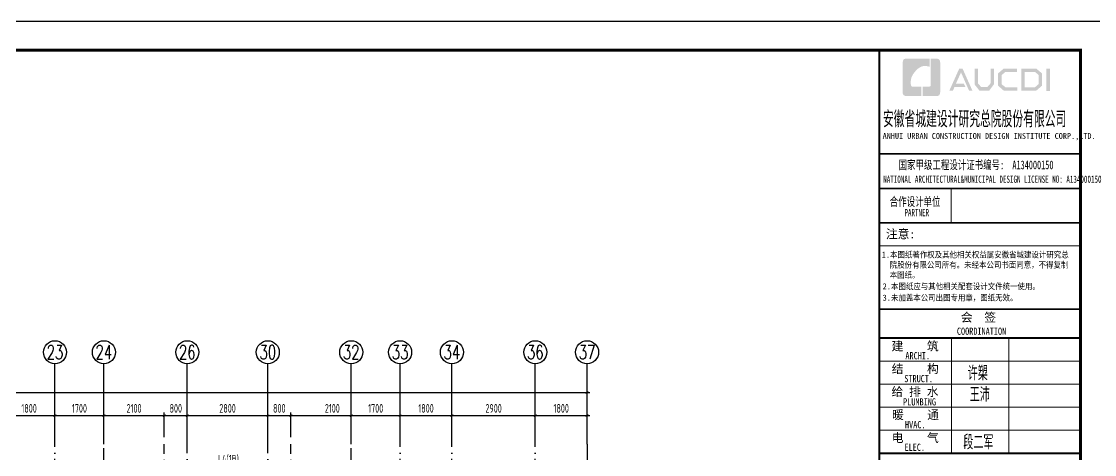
# Model space of a CAD drawing. Extents: x -668857 to 154266, y -275694 to 291306.
# Drawn here: x -79265 to -41957, y -134071 to -119024 of the extents above; entities that cross this region are included whole.
import ezdxf
from ezdxf.enums import TextEntityAlignment as Align

# ---------------------------------------------------------------- set-up
doc = ezdxf.new("R2010")
doc.units = 0
doc.header["$LTSCALE"] = 1000
doc.linetypes.add('DOTE', pattern=[2.42, 2, -0.2, 0.02, -0.2])
doc.layers.get('0').update_dxf_attribs({"linetype": 'CONTINUOUS'})
doc.layers.get('DEFPOINTS').update_dxf_attribs({"linetype": 'CONTINUOUS'})
for name, color, linetype in [('-TK', 7, 'CONTINUOUS'), ('A-AXIS', 1, 'CONTINUOUS'), ('A-DOTE', 10, 'DOTE'), ('AXIS_NUM', 7, 'CONTINUOUS'), ('S-L梁编号', 6, 'CONTINUOUS'), ('S-Y一般标注', 3, 'CONTINUOUS'), ('图签文字', 4, 'CONTINUOUS')]:
    doc.layers.add(name, color=color, linetype=linetype)
doc.layers.add('图框', color=9, linetype='CONTINUOUS', lineweight=18)
doc.styles.add('HT', font='simhei.ttf')
doc.styles.add('TSSD_Axis', font='complex.shx', dxfattribs={"width": 0.7, "bigfont": 'hztxt.shx'})
doc.styles.add('TSSD_DIMENSION', font='Tssdeng.shx', dxfattribs={"width": 0.7, "bigfont": 'tssdchn.shx'})
doc.styles.add('TSSD_REIN', font='tssdeng.shx', dxfattribs={"width": 0.7, "height": 300, "bigfont": 'tssdchn.shx'})
doc.styles.add('建筑图签-1', font='simhei.ttf', dxfattribs={"width": 0.7})
doc.styles.add('建筑图签-2', font='TXT.shx', dxfattribs={"width": 0.5, "bigfont": 'HZTXT.shx'})
doc.dimstyles.new('TSSD_100_100', dxfattribs={"dimtxt": 300, "dimasz": 100, "dimexe": 100, "dimexo": 250, "dimgap": 100, "dimtad": 1, "dimdec": 0, "dimzin": 0, "dimdsep": 46, "dimtxsty": 'TSSD_DIMENSION', "dimblk": 'ARCHTICK', "dimcen": 0, "dimdle": 100, "dimclrt": 7, "dimadec": 0, "dimazin": 0, "dimtfac": 1, "dimtdec": 0, "dimtix": 1, "dimtmove": 2, "dimatfit": 3, "dimldrblk": 'ARCHTICK', "dimfxl": 0, "dimtolj": 1, "dimtzin": 0, "dimarcsym": 0})

# ---------------------------------------------------------------- blocks, each defined once
blk = doc.blocks.new('院标1')
h = blk.add_hatch(color=150)
h.dxf.hatch_style = 1
edge = h.paths.add_edge_path()
edge.add_spline(control_points=[(116373, 648379), (116379, 648379), (116382, 648379), (116391, 648379), (116391, 648379), (116391, 648379), (116616, 648379), (116616, 648379), (116616, 648379), (116616, 648379), (116616, 648054), (116616, 648054), (116616, 648054), (116616, 648054), (116108, 648054), (116108, 648054), (116108, 648054), (116028, 648054), (115963, 648111), (115963, 648199), (115963, 648199), (115963, 648199), (115963, 649215), (115963, 649215), (115963, 649215), (115963, 649295), (116018, 649360), (116108, 649360), (116108, 649360), (116108, 649360), (116897, 649360), (116897, 649360), (116897, 649360), (116897, 649360), (116897, 649080), (116897, 649080), (116897, 649080), (116897, 649080), (116566, 649140), (116356, 648859), (116356, 648859), (116245, 648719), (116240, 648545), (116247, 648466), (116247, 648466), (116254, 648386), (116247, 648466), (116247, 648466), (116247, 648466), (116247, 648466), (116258, 648374), (116373, 648379)], knot_values=[0, 0, 0, 0, 0.071429, 0.071429, 0.071429, 0.107143, 0.142857, 0.142857, 0.142857, 0.178571, 0.214286, 0.214286, 0.214286, 0.25, 0.285714, 0.285714, 0.285714, 0.321429, 0.357143, 0.357143, 0.357143, 0.392857, 0.428571, 0.428571, 0.428571, 0.464286, 0.5, 0.5, 0.5, 0.535714, 0.571429, 0.571429, 0.571429, 0.607143, 0.642857, 0.642857, 0.642857, 0.678571, 0.714286, 0.714286, 0.714286, 0.75, 0.785714, 0.785714, 0.785714, 0.821429, 0.857143, 0.857143, 0.857143, 0.928571, 1, 1, 1, 1], degree=3, periodic=0)
h = blk.add_hatch(color=150)
h.dxf.hatch_style = 1
edge = h.paths.add_edge_path()
edge.add_spline(control_points=[(117268, 649215), (117268, 649215), (117268, 648199), (117268, 648199), (117268, 648199), (117268, 648114), (117212, 648054), (117123, 648054), (117123, 648054), (117123, 648054), (116663, 648054), (116663, 648054), (116663, 648054), (116663, 648054), (116663, 648379), (116663, 648379), (116663, 648379), (116663, 648379), (116865, 648379), (116865, 648379), (116865, 648379), (116907, 648379), (116941, 648413), (116941, 648455), (116941, 648455), (116941, 648455), (116941, 649360), (116941, 649360), (116941, 649360), (116941, 649360), (117123, 649360), (117123, 649360), (117123, 649360), (117204, 649360), (117268, 649306), (117268, 649215)], knot_values=[0, 0, 0, 0, 0.1, 0.1, 0.1, 0.15, 0.2, 0.2, 0.2, 0.25, 0.3, 0.3, 0.3, 0.35, 0.4, 0.4, 0.4, 0.45, 0.5, 0.5, 0.5, 0.55, 0.6, 0.6, 0.6, 0.65, 0.7, 0.7, 0.7, 0.75, 0.8, 0.8, 0.8, 0.9, 1, 1, 1, 1], degree=3, periodic=0)
blk = doc.blocks.new('A1')
at = {"layer": '图框'}
h = blk.add_hatch(color=256, dxfattribs=at)
h.paths.add_polyline_path([(81908, 57758), (82034, 57758), (82034, 56988), (81908, 56988)])
h.paths.add_polyline_path([(81156, 57642), (81156, 57116), (81516, 57116), (81640, 57223), (81640, 57541), (81520, 57642)], flags=16)
h.paths.add_polyline_path([(81038, 57760), (81038, 56998), (81560, 56998), (81759, 57168), (81759, 57596), (81563, 57760)])
h.paths.add_polyline_path([(80895, 57764), (80895, 57648), (80488, 57648), (80355, 57537), (80355, 57218), (80488, 57115), (80897, 57115), (80897, 56993), (80433, 56993), (80231, 57168), (80231, 57596), (80429, 57764)])
h.paths.add_polyline_path([(79412, 57762), (79532, 57762), (79532, 57251), (79646, 57120), (79857, 57120), (79971, 57251), (79971, 57762), (80085, 57762), (80085, 57214), (79921, 56997), (79583, 56997), (79412, 57216)])
h.paths.add_polyline_path([(78880, 57760), (78997, 57760), (79339, 56996), (79223, 56996), (78942, 57630), (78767, 57242), (79038, 57242), (79099, 57127), (78718, 57127), (78659, 56994), (78536, 56994)])
blk.add_lwpolyline([(0, 59400), (0, 0), (84100, 0), (84100, 59400)], close=True)
at = {"const_width": 100}
blk.add_lwpolyline([(2500, 58400), (2500, 1000), (83100, 1000), (83100, 58400)], close=True, dxfattribs=at)
at = {"layer": '图框'}
for p, q in [((76100, 54800), (83100, 54800)), ((76100, 54800), (83100, 54800)), ((76100, 53600), (83100, 53600))]:
    blk.add_line(p, q, dxfattribs=at)
for points, const_width in [([(76100, 1000), (76100, 58400)], 70), ([(76100, 54800), (83100, 54800)], 60), ([(76100, 53600), (83100, 53600)], 60), ([(76100, 53600), (83100, 53600)], 60), ([(78600, 53600), (78600, 52400)], 35), ([(76100, 52400), (83100, 52400)], 60), ([(76100, 52400), (83100, 52400)], 60), ([(76100, 51599), (83100, 51599)], 35), ([(76108, 49400), (83108, 49400)], 60), ([(76108, 48400), (83108, 48400)], 70), ([(76108, 48400), (83108, 48400)], 70), ([(78608, 48400), (78608, 44400)], 35), ([(80608, 48400), (80608, 44400)], 35), ([(76108, 47600), (83108, 47600)], 35), ([(76108, 46800), (83108, 46800)], 35), ([(76108, 46000), (83108, 46000)], 35), ([(76108, 45200), (83108, 45200)], 35), ([(76108, 44400), (83108, 44400)], 70)]:
    blk.add_lwpolyline(points, dxfattribs=dict(at, const_width=const_width))
blk.add_blockref('院标1', (-39049, -591249))
for s, height, style, width, p in [('ANHUI URBAN CONSTRUCTION DESIGN INSTITUTE CORP.,LTD.', 200, '建筑图签-1', 0.91, (76218, 55322)), ('NATIONAL ARCHITECTURAL&MUNICIPAL DESIGN LICENSE NO: A134000150', 250, '建筑图签-1', 0.6, (76237, 53795)), ('PARTNER', 250, '建筑图签-1', 0.6, (76975, 52634)), ('1.本图纸著作权及其他相关权益属安徽省城建设计研究总', 210, 'HT', 0.88, (76186, 51193)), ('院股份有限公司所有。未经本公司书面同意，不得复制', 210, 'HT', 0.88, (76465, 50839)), ('本图纸。', 210, 'HT', 0.88, (76465, 50489)), (' 2.本图纸应与其他相关配套设计文件统一使用。 ', 210, 'HT', 0.88, (76075, 50092)), ('3.未加盖本公司出图专用章，图纸无效。', 210, 'HT', 0.88, (76218, 49698)), ('COORDINATION', 250, '建筑图签-1', 0.7, (78800, 48513)), ('ARCHI.', 250, '建筑图签-1', 0.7, (77009, 47662)), ('STRUCT.', 250, '建筑图签-1', 0.7, (76970, 46865)), ('PLUMBING', 250, '建筑图签-1', 0.7, (76929, 46058)), ('HVAC.', 250, '建筑图签-1', 0.7, (76994, 45265)), ('ELEC.', 250, '建筑图签-1', 0.7, (76978, 44480))]:
    blk.add_text(s, height=height, dxfattribs=dict(at, style=style, width=width)).set_placement(p)
at = {"layer": '图签文字', "color": 7, "style": '建筑图签-1'}
for s, height, width, p in [('安徽省城建设计研究总院股份有限公司', 500, 0.55, (76228, 55777)), ('国家甲级工程设计证书编号:  A134000150', 300, 0.7, (76772, 54267)), ('合作设计单位', 300, 0.7, (76465, 52990))]:
    blk.add_text(s, height=height, dxfattribs=dict(at, width=width)).set_placement(p)
for s, p in [('注意:', (76331, 51863)), ('会  签', (78935, 48968)), ('建    筑', (76530, 47967)), ('结    构', (76534, 47179)), ('给 排 水', (76525, 46385)), ('暖    通', (76543, 45582)), ('电    气', (76533, 44782))]:
    blk.add_text(s, height=300, dxfattribs=at).set_placement(p)
at = {"layer": '图签文字', "color": 1, "style": '建筑图签-2', "width": 0.7}
for s, p in [('许槊', (79175, 46928)), ('王沛', (79246, 46187)), ('段二军', (79021, 44532))]:
    blk.add_text(s, height=500, dxfattribs=at).set_placement(p)
blk = doc.blocks.new('ts_axno')
at = {"color": 0, "linetype": 'ByBlock', "lineweight": -2}
blk.add_circle((0, 0), 0.5, dxfattribs=at)
at = {"color": 0, "linetype": 'ByBlock', "lineweight": -2, "style": 'TSSD_Axis', "width": 0.7}
blk.add_attdef('A', text='', height=0.6, dxfattribs=at).set_placement((0, 0), align=Align.MIDDLE_CENTER)
blk = doc.blocks.new('_ArchTick')
at = {"color": 0, "linetype": 'ByBlock', "const_width": 0.15}
blk.add_lwpolyline([(-0.5, -0.5), (0.5, 0.5)], dxfattribs=at)
blk = doc.blocks.new('*D164')
at = {"layer": 'DEFPOINTS', "color": 0}
for p in [(36100, 19250), (34300, 18250), (36100, 18250)]:
    blk.add_point(p, dxfattribs=at)
at = {"layer": 'S-Y一般标注', "color": 0, "lineweight": -2}
for p, q in [((34200, 19250), (36200, 19250)), ((34300, 18500), (34300, 19350)), ((36100, 18500), (36100, 19350))]:
    blk.add_line(p, q, dxfattribs=at)
at = {"layer": 'S-Y一般标注', "color": 0, "lineweight": -2, "xscale": 100, "yscale": 100, "zscale": 100, "rotation": 180}
blk.add_blockref('_ArchTick', (34300, 19250), dxfattribs=at)
at = {"layer": 'S-Y一般标注', "color": 0, "lineweight": -2, "xscale": 100, "yscale": 100, "zscale": 100}
blk.add_blockref('_ArchTick', (36100, 19250), dxfattribs=at)
at = {"layer": 'S-Y一般标注', "color": 7, "insert": (35200, 19500), "char_height": 300, "attachment_point": 5, "style": 'TSSD_DIMENSION'}
blk.add_mtext('\\A1;1800', dxfattribs=at)
blk = doc.blocks.new('*D165')
at = {"layer": 'DEFPOINTS', "color": 0}
for p in [(37800, 19250), (36100, 18250), (37800, 18250)]:
    blk.add_point(p, dxfattribs=at)
at = {"layer": 'S-Y一般标注', "color": 0, "lineweight": -2}
for p, q in [((36000, 19250), (37900, 19250)), ((36100, 18500), (36100, 19350)), ((37800, 18500), (37800, 19350))]:
    blk.add_line(p, q, dxfattribs=at)
at = {"layer": 'S-Y一般标注', "color": 0, "lineweight": -2, "xscale": 100, "yscale": 100, "zscale": 100, "rotation": 180}
blk.add_blockref('_ArchTick', (36100, 19250), dxfattribs=at)
at = {"layer": 'S-Y一般标注', "color": 0, "lineweight": -2, "xscale": 100, "yscale": 100, "zscale": 100}
blk.add_blockref('_ArchTick', (37800, 19250), dxfattribs=at)
at = {"layer": 'S-Y一般标注', "color": 7, "insert": (36950, 19500), "char_height": 300, "attachment_point": 5, "style": 'TSSD_DIMENSION'}
blk.add_mtext('\\A1;1700', dxfattribs=at)
blk = doc.blocks.new('*D166')
at = {"layer": 'DEFPOINTS', "color": 0}
for p in [(40700, 19250), (39900, 18250), (40700, 18250)]:
    blk.add_point(p, dxfattribs=at)
at = {"layer": 'S-Y一般标注', "color": 0, "lineweight": -2}
for p, q in [((39800, 19250), (40800, 19250)), ((39900, 18500), (39900, 19350)), ((40700, 18500), (40700, 19350))]:
    blk.add_line(p, q, dxfattribs=at)
at = {"layer": 'S-Y一般标注', "color": 0, "lineweight": -2, "xscale": 100, "yscale": 100, "zscale": 100, "rotation": 180}
blk.add_blockref('_ArchTick', (39900, 19250), dxfattribs=at)
at = {"layer": 'S-Y一般标注', "color": 0, "lineweight": -2, "xscale": 100, "yscale": 100, "zscale": 100}
blk.add_blockref('_ArchTick', (40700, 19250), dxfattribs=at)
at = {"layer": 'S-Y一般标注', "color": 7, "insert": (40300, 19500), "char_height": 300, "attachment_point": 5, "style": 'TSSD_DIMENSION'}
blk.add_mtext('\\A1;800', dxfattribs=at)
blk = doc.blocks.new('*D167')
at = {"layer": 'DEFPOINTS', "color": 0}
for p in [(43500, 19250), (40700, 18250), (43500, 18250)]:
    blk.add_point(p, dxfattribs=at)
at = {"layer": 'S-Y一般标注', "color": 0, "lineweight": -2}
for p, q in [((40600, 19250), (43600, 19250)), ((40700, 18500), (40700, 19350)), ((43500, 18500), (43500, 19350))]:
    blk.add_line(p, q, dxfattribs=at)
at = {"layer": 'S-Y一般标注', "color": 0, "lineweight": -2, "xscale": 100, "yscale": 100, "zscale": 100, "rotation": 180}
blk.add_blockref('_ArchTick', (40700, 19250), dxfattribs=at)
at = {"layer": 'S-Y一般标注', "color": 0, "lineweight": -2, "xscale": 100, "yscale": 100, "zscale": 100}
blk.add_blockref('_ArchTick', (43500, 19250), dxfattribs=at)
at = {"layer": 'S-Y一般标注', "color": 7, "insert": (42100, 19500), "char_height": 300, "attachment_point": 5, "style": 'TSSD_DIMENSION'}
blk.add_mtext('\\A1;2800', dxfattribs=at)
blk = doc.blocks.new('*D168')
at = {"layer": 'DEFPOINTS', "color": 0}
for p in [(46400, 19250), (44300, 18250), (46400, 18250)]:
    blk.add_point(p, dxfattribs=at)
at = {"layer": 'S-Y一般标注', "color": 0, "lineweight": -2}
for p, q in [((44200, 19250), (46500, 19250)), ((44300, 18500), (44300, 19350)), ((46400, 18500), (46400, 19350))]:
    blk.add_line(p, q, dxfattribs=at)
at = {"layer": 'S-Y一般标注', "color": 0, "lineweight": -2, "xscale": 100, "yscale": 100, "zscale": 100, "rotation": 180}
blk.add_blockref('_ArchTick', (44300, 19250), dxfattribs=at)
at = {"layer": 'S-Y一般标注', "color": 0, "lineweight": -2, "xscale": 100, "yscale": 100, "zscale": 100}
blk.add_blockref('_ArchTick', (46400, 19250), dxfattribs=at)
at = {"layer": 'S-Y一般标注', "color": 7, "insert": (45742, 19500), "char_height": 300, "attachment_point": 5, "style": 'TSSD_DIMENSION'}
blk.add_mtext('\\A1;2100', dxfattribs=at)
blk = doc.blocks.new('*D169')
at = {"layer": 'DEFPOINTS', "color": 0}
for p in [(48100, 19250), (46400, 18250), (48100, 18250)]:
    blk.add_point(p, dxfattribs=at)
at = {"layer": 'S-Y一般标注', "color": 0, "lineweight": -2}
for p, q in [((46300, 19250), (48200, 19250)), ((46400, 18500), (46400, 19350)), ((48100, 18500), (48100, 19350))]:
    blk.add_line(p, q, dxfattribs=at)
at = {"layer": 'S-Y一般标注', "color": 0, "lineweight": -2, "xscale": 100, "yscale": 100, "zscale": 100, "rotation": 180}
blk.add_blockref('_ArchTick', (46400, 19250), dxfattribs=at)
at = {"layer": 'S-Y一般标注', "color": 0, "lineweight": -2, "xscale": 100, "yscale": 100, "zscale": 100}
blk.add_blockref('_ArchTick', (48100, 19250), dxfattribs=at)
at = {"layer": 'S-Y一般标注', "color": 7, "insert": (47250, 19500), "char_height": 300, "attachment_point": 5, "style": 'TSSD_DIMENSION'}
blk.add_mtext('\\A1;1700', dxfattribs=at)
blk = doc.blocks.new('*D170')
at = {"layer": 'DEFPOINTS', "color": 0}
for p in [(49900, 19250), (48100, 18250), (49900, 18250)]:
    blk.add_point(p, dxfattribs=at)
at = {"layer": 'S-Y一般标注', "color": 0, "lineweight": -2}
for p, q in [((48000, 19250), (50000, 19250)), ((48100, 18500), (48100, 19350)), ((49900, 18500), (49900, 19350))]:
    blk.add_line(p, q, dxfattribs=at)
at = {"layer": 'S-Y一般标注', "color": 0, "lineweight": -2, "xscale": 100, "yscale": 100, "zscale": 100, "rotation": 180}
blk.add_blockref('_ArchTick', (48100, 19250), dxfattribs=at)
at = {"layer": 'S-Y一般标注', "color": 0, "lineweight": -2, "xscale": 100, "yscale": 100, "zscale": 100}
blk.add_blockref('_ArchTick', (49900, 19250), dxfattribs=at)
at = {"layer": 'S-Y一般标注', "color": 7, "insert": (49000, 19500), "char_height": 300, "attachment_point": 5, "style": 'TSSD_DIMENSION'}
blk.add_mtext('\\A1;1800', dxfattribs=at)
blk = doc.blocks.new('*D171')
at = {"layer": 'DEFPOINTS', "color": 0}
for p in [(52800, 19250), (49900, 18250), (52800, 18250)]:
    blk.add_point(p, dxfattribs=at)
at = {"layer": 'S-Y一般标注', "color": 0, "lineweight": -2}
for p, q in [((49800, 19250), (52900, 19250)), ((49900, 18500), (49900, 19350)), ((52800, 18500), (52800, 19350))]:
    blk.add_line(p, q, dxfattribs=at)
at = {"layer": 'S-Y一般标注', "color": 0, "lineweight": -2, "xscale": 100, "yscale": 100, "zscale": 100, "rotation": 180}
blk.add_blockref('_ArchTick', (49900, 19250), dxfattribs=at)
at = {"layer": 'S-Y一般标注', "color": 0, "lineweight": -2, "xscale": 100, "yscale": 100, "zscale": 100}
blk.add_blockref('_ArchTick', (52800, 19250), dxfattribs=at)
at = {"layer": 'S-Y一般标注', "color": 7, "insert": (51350, 19500), "char_height": 300, "attachment_point": 5, "style": 'TSSD_DIMENSION'}
blk.add_mtext('\\A1;2900', dxfattribs=at)
blk = doc.blocks.new('*D172')
at = {"layer": 'DEFPOINTS', "color": 0}
for p in [(54600, 19250), (52800, 18250), (54600, 18250)]:
    blk.add_point(p, dxfattribs=at)
at = {"layer": 'S-Y一般标注', "color": 0, "lineweight": -2}
for p, q in [((52700, 19250), (54700, 19250)), ((52800, 18500), (52800, 19350)), ((54600, 18500), (54600, 19350))]:
    blk.add_line(p, q, dxfattribs=at)
at = {"layer": 'S-Y一般标注', "color": 0, "lineweight": -2, "xscale": 100, "yscale": 100, "zscale": 100, "rotation": 180}
blk.add_blockref('_ArchTick', (52800, 19250), dxfattribs=at)
at = {"layer": 'S-Y一般标注', "color": 0, "lineweight": -2, "xscale": 100, "yscale": 100, "zscale": 100}
blk.add_blockref('_ArchTick', (54600, 19250), dxfattribs=at)
at = {"layer": 'S-Y一般标注', "color": 7, "insert": (53700, 19500), "char_height": 300, "attachment_point": 5, "style": 'TSSD_DIMENSION'}
blk.add_mtext('\\A1;1800', dxfattribs=at)
blk = doc.blocks.new('*D173')
at = {"layer": 'DEFPOINTS', "color": 0}
for p in [(54600, 20050), (4600, 18250), (54600, 18250)]:
    blk.add_point(p, dxfattribs=at)
at = {"layer": 'S-Y一般标注', "color": 0, "lineweight": -2}
for p, q in [((4600, 18500), (4600, 20150)), ((54600, 18500), (54600, 20150)), ((4500, 20050), (54700, 20050))]:
    blk.add_line(p, q, dxfattribs=at)
at = {"layer": 'S-Y一般标注', "color": 0, "lineweight": -2, "xscale": 100, "yscale": 100, "zscale": 100, "rotation": 180}
blk.add_blockref('_ArchTick', (4600, 20050), dxfattribs=at)
at = {"layer": 'S-Y一般标注', "color": 0, "lineweight": -2, "xscale": 100, "yscale": 100, "zscale": 100}
blk.add_blockref('_ArchTick', (54600, 20050), dxfattribs=at)
at = {"layer": 'S-Y一般标注', "color": 7, "insert": (29600, 20300), "char_height": 300, "attachment_point": 5, "style": 'TSSD_DIMENSION'}
blk.add_mtext('\\A1;50000', dxfattribs=at)
blk = doc.blocks.new('*D186')
at = {"layer": 'DEFPOINTS', "color": 0}
for p in [(39900, 19250), (37800, 18250), (39900, 18250)]:
    blk.add_point(p, dxfattribs=at)
at = {"layer": 'S-Y一般标注', "color": 0, "lineweight": -2}
for p, q in [((37700, 19250), (40000, 19250)), ((37800, 18500), (37800, 19350)), ((39900, 18500), (39900, 19350))]:
    blk.add_line(p, q, dxfattribs=at)
at = {"layer": 'S-Y一般标注', "color": 0, "lineweight": -2, "xscale": 100, "yscale": 100, "zscale": 100, "rotation": 180}
blk.add_blockref('_ArchTick', (37800, 19250), dxfattribs=at)
at = {"layer": 'S-Y一般标注', "color": 0, "lineweight": -2, "xscale": 100, "yscale": 100, "zscale": 100}
blk.add_blockref('_ArchTick', (39900, 19250), dxfattribs=at)
at = {"layer": 'S-Y一般标注', "color": 7, "insert": (38850, 19500), "char_height": 300, "attachment_point": 5, "style": 'TSSD_DIMENSION'}
blk.add_mtext('\\A1;2100', dxfattribs=at)
blk = doc.blocks.new('*D187')
at = {"layer": 'DEFPOINTS', "color": 0}
for p in [(44300, 19250), (43500, 18250), (44300, 18250)]:
    blk.add_point(p, dxfattribs=at)
at = {"layer": 'S-Y一般标注', "color": 0, "lineweight": -2}
for p, q in [((43400, 19250), (44400, 19250)), ((43500, 18500), (43500, 19350)), ((44300, 18500), (44300, 19350))]:
    blk.add_line(p, q, dxfattribs=at)
at = {"layer": 'S-Y一般标注', "color": 0, "lineweight": -2, "xscale": 100, "yscale": 100, "zscale": 100, "rotation": 180}
blk.add_blockref('_ArchTick', (43500, 19250), dxfattribs=at)
at = {"layer": 'S-Y一般标注', "color": 0, "lineweight": -2, "xscale": 100, "yscale": 100, "zscale": 100}
blk.add_blockref('_ArchTick', (44300, 19250), dxfattribs=at)
at = {"layer": 'S-Y一般标注', "color": 7, "insert": (43900, 19500), "char_height": 300, "attachment_point": 5, "style": 'TSSD_DIMENSION'}
blk.add_mtext('\\A1;800', dxfattribs=at)
blk = doc.blocks.new('20210726.16395156')
at = {"layer": 'A-AXIS'}
for p, q in [((36100, 18249.9), (36100, 21049.9)), ((37800, 18249.9), (37800, 21049.9)), ((40700, 18249.9), (40700, 21049.9)), ((43500, 18249.9), (43500, 21049.9)), ((46400, 18249.9), (46400, 21049.9)), ((48100, 18249.9), (48100, 21049.9)), ((49900, 18249.9), (49900, 21049.9)), ((52800, 18249.9), (52800, 21049.9)), ((54600, 18249.9), (54600, 21049.9))]:
    blk.add_line(p, q, dxfattribs=at)
at = {"layer": 'A-DOTE'}
for p, q in [((36100, 10900), (36100, 18249.9)), ((37800, 13700), (37800, 18249.9)), ((39900, 15500), (39900, 18249.9)), ((40700, 13100.3), (40700, 18249.9)), ((43500, 13100.3), (43500, 18249.9)), ((44300, 15500), (44300, 18249.9)), ((46400, 13700), (46400, 18249.9)), ((48100, 10900), (48100, 18249.9)), ((49900, 10900), (49900, 18249.9)), ((52800, 10900), (52800, 18249.9)), ((54600, 18249.9), (54600, 3600))]:
    blk.add_line(p, q, dxfattribs=at)
at = {"layer": 'A-AXIS'}
ref = blk.add_blockref('ts_axno', (36100, 21449.9), dxfattribs=dict(at, xscale=800, yscale=800, zscale=800))
ref.add_attrib('15', '23', dxfattribs={"layer": 'AXIS_NUM', "height": 480, "style": 'TSSD_Axis', "width": 0.7}).set_placement((36100, 21449.9), align=Align.MIDDLE_CENTER)
ref = blk.add_blockref('ts_axno', (37800, 21449.9), dxfattribs=dict(at, xscale=800, yscale=800, zscale=800))
ref.add_attrib('16', '24', dxfattribs={"layer": 'AXIS_NUM', "height": 480, "style": 'TSSD_Axis', "width": 0.7}).set_placement((37800, 21449.9), align=Align.MIDDLE_CENTER)
ref = blk.add_blockref('ts_axno', (40700, 21449.9), dxfattribs=dict(at, xscale=800, yscale=800, zscale=800))
ref.add_attrib('17', '26', dxfattribs={"layer": 'AXIS_NUM', "height": 480, "style": 'TSSD_Axis', "width": 0.7}).set_placement((40700, 21449.9), align=Align.MIDDLE_CENTER)
ref = blk.add_blockref('ts_axno', (43500, 21449.9), dxfattribs=dict(at, xscale=800, yscale=800, zscale=800))
ref.add_attrib('18', '30', dxfattribs={"layer": 'AXIS_NUM', "height": 480, "style": 'TSSD_Axis', "width": 0.7}).set_placement((43500, 21449.9), align=Align.MIDDLE_CENTER)
ref = blk.add_blockref('ts_axno', (46400, 21449.9), dxfattribs=dict(at, xscale=800, yscale=800, zscale=800))
ref.add_attrib('19', '32', dxfattribs={"layer": 'AXIS_NUM', "height": 480, "style": 'TSSD_Axis', "width": 0.7}).set_placement((46400, 21449.9), align=Align.MIDDLE_CENTER)
ref = blk.add_blockref('ts_axno', (48100, 21449.9), dxfattribs=dict(at, xscale=800, yscale=800, zscale=800))
ref.add_attrib('20', '33', dxfattribs={"layer": 'AXIS_NUM', "height": 480, "style": 'TSSD_Axis', "width": 0.7}).set_placement((48100, 21449.9), align=Align.MIDDLE_CENTER)
ref = blk.add_blockref('ts_axno', (49900, 21449.9), dxfattribs=dict(at, xscale=800, yscale=800, zscale=800))
ref.add_attrib('21', '34', dxfattribs={"layer": 'AXIS_NUM', "height": 480, "style": 'TSSD_Axis', "width": 0.7}).set_placement((49900, 21449.9), align=Align.MIDDLE_CENTER)
ref = blk.add_blockref('ts_axno', (52800, 21449.9), dxfattribs=dict(at, xscale=800, yscale=800, zscale=800))
ref.add_attrib('22', '36', dxfattribs={"layer": 'AXIS_NUM', "height": 480, "style": 'TSSD_Axis', "width": 0.7}).set_placement((52800, 21449.9), align=Align.MIDDLE_CENTER)
ref = blk.add_blockref('ts_axno', (54600, 21449.9), dxfattribs=dict(at, xscale=800, yscale=800, zscale=800))
ref.add_attrib('23', '37', dxfattribs={"layer": 'AXIS_NUM', "height": 480, "style": 'TSSD_Axis', "width": 0.7}).set_placement((54600, 21449.9), align=Align.MIDDLE_CENTER)
at = {"layer": 'S-Y一般标注'}
for base, p1, p2, picture, middle in [((54600, 20049.9), (4600, 18249.9), (54600, 18249.9), '*D173', (29600, 20299.9)), ((36100, 19249.9), (34300, 18249.9), (36100, 18249.9), '*D164', (35200, 19499.9)), ((37800, 19249.9), (36100, 18249.9), (37800, 18249.9), '*D165', (36950, 19499.9)), ((39900, 19249.9), (37800, 18249.9), (39900, 18249.9), '*D186', (38850, 19499.9)), ((40700, 19249.9), (39900, 18249.9), (40700, 18249.9), '*D166', (40300, 19499.9)), ((43500, 19249.9), (40700, 18249.9), (43500, 18249.9), '*D167', (42100, 19499.9)), ((44300, 19249.9), (43500, 18249.9), (44300, 18249.9), '*D187', (43900, 19499.9)), ((48100, 19249.9), (46400, 18249.9), (48100, 18249.9), '*D169', (47250, 19499.9)), ((49900, 19249.9), (48100, 18249.9), (49900, 18249.9), '*D170', (49000, 19499.9)), ((52800, 19249.9), (49900, 18249.9), (52800, 18249.9), '*D171', (51350, 19499.9)), ((54600, 19249.9), (52800, 18249.9), (54600, 18249.9), '*D172', (53700, 19499.9))]:
    dim = blk.add_linear_dim(base=base, p1=p1, p2=p2, dimstyle='TSSD_100_100', dxfattribs=at)
    dim.commit()
    dim.dimension.update_dxf_attribs({"geometry": picture, "text_midpoint": middle})
dim = blk.add_linear_dim(base=(46400, 19249.9), p1=(44300, 18249.9), p2=(46400, 18249.9), dimstyle='TSSD_100_100', dxfattribs=at)
dim.commit()
dim.dimension.update_dxf_attribs({"geometry": '*D168', "text_midpoint": (45741.9, 19499.9), "dimtype": 160})

msp = doc.modelspace()

# ---------------------------------------------------------------- block references
at = {"layer": '-TK'}
msp.add_blockref('A1', (-125541.57, -178424.26), dxfattribs=at)
at = {"layer": 'A-DOTE'}
msp.add_blockref('20210726.16395156', (-114199.28, -151966.43), dxfattribs=at)

# ---------------------------------------------------------------- texts
at = {"layer": 'S-L梁编号', "color": 6, "style": 'TSSD_REIN', "width": 0.7}
msp.add_text('L4(1B)', height=250, dxfattribs=at).set_placement((-72429.64, -134333.36))

doc.saveas('drawing.dxf')
